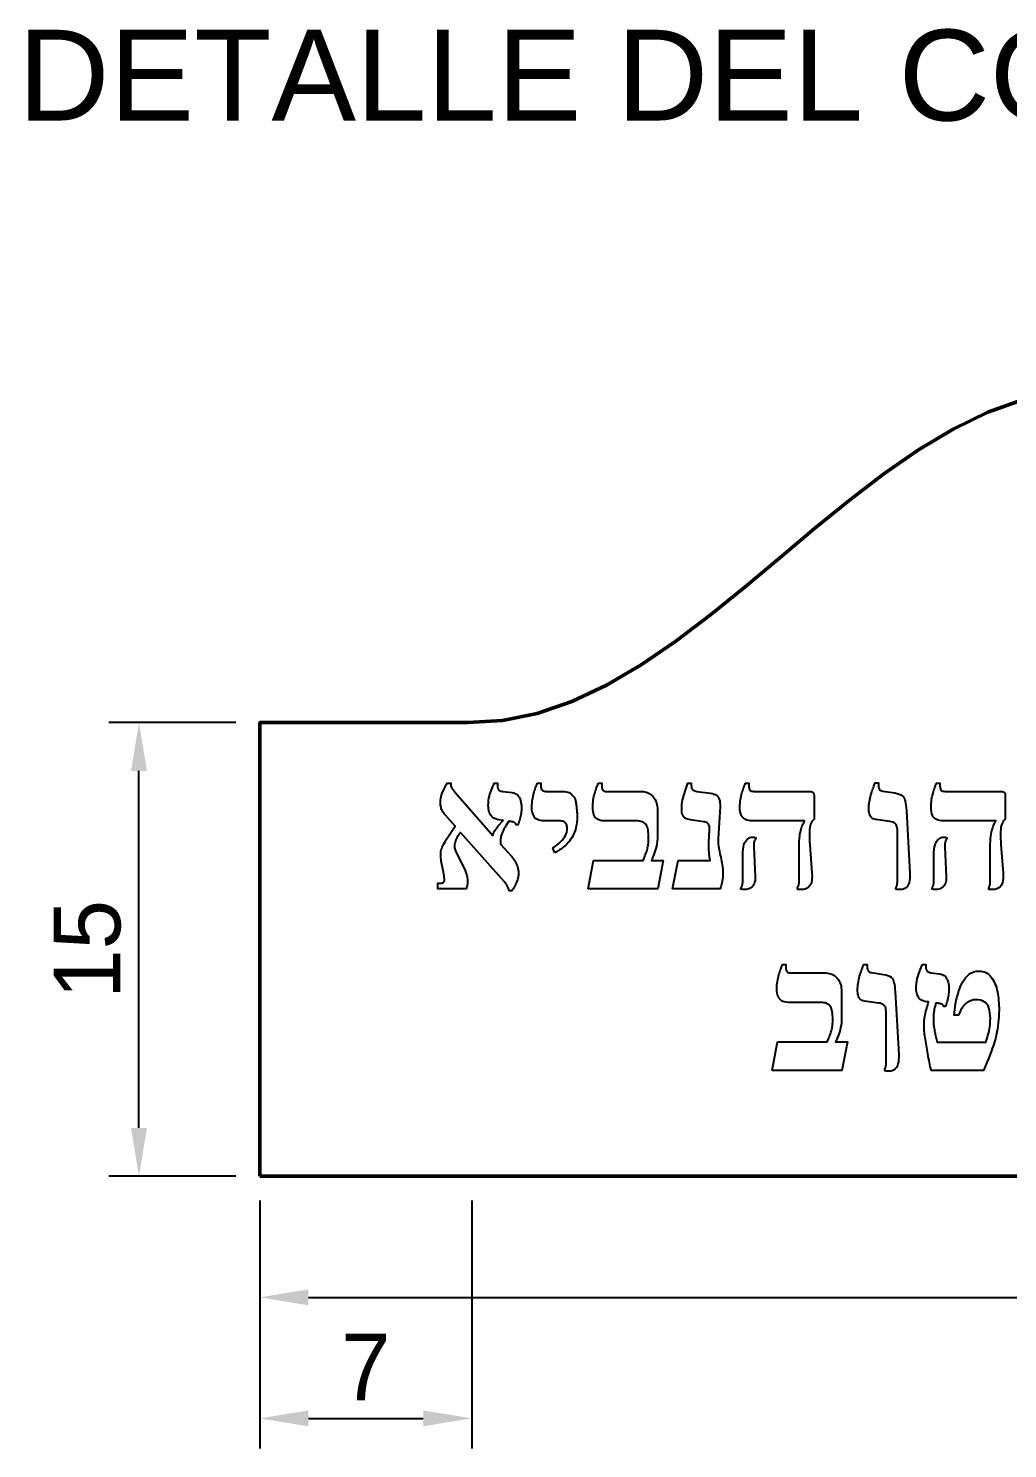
# Model space of a CAD drawing. Header units: centimetres. Extents: x -15 to 522, y -127 to 182.
# Drawn here: x 222.34 to 254.72, y 51 to 97.94 of the extents above; entities that cross this region are included whole.
import ezdxf
from ezdxf.enums import TextEntityAlignment as Align

# ---------------------------------------------------------------- set-up
doc = ezdxf.new("R2010")
doc.units = ezdxf.units.CM
doc.header["$LTSCALE"] = 10
for name, color, linetype, lineweight in [('CONTORNO', 7, 'CONTINUOUS', 50), ('COTAS', 4, 'CONTINUOUS', 18), ('LETRAS', 1, 'CONTINUOUS', 25), ('TEXTO', 7, 'CONTINUOUS', 25)]:
    doc.layers.add(name, color=color, linetype=linetype, lineweight=lineweight)
doc.styles.add('ARIAL', font='arial.ttf')
doc.dimstyles.new('COTAS_CM', dxfattribs={"dimtxt": 2.2, "dimasz": 1.6, "dimexe": 1, "dimexo": 0.8, "dimgap": 0.6, "dimtad": 1, "dimdec": 1, "dimcen": 2.5, "dimazin": 3, "dimtfac": 1, "dimtmove": 0, "dimatfit": 3})

msp = doc.modelspace()

# ---------------------------------------------------------------- linework, layer by layer
at = {"layer": 'CONTORNO'}
for points in [[(255.208, 85.664), (254.062, 85.254), (252.917, 84.698), (251.771, 84.013), (250.625, 83.22), (249.479, 82.343), (248.333, 81.409), (247.188, 80.447), (246.042, 79.487), (244.896, 78.559), (243.75, 77.689), (242.604, 76.907), (241.458, 76.235), (240.312, 75.694), (239.167, 75.3), (238.021, 75.067), (236.875, 75), (235.729, 75), (234.583, 75), (233.438, 75), (232.292, 75), (231.146, 75), (230, 75), (230, 60)], [(230, 60), (285, 60)]]:
    msp.add_lwpolyline(points, dxfattribs=at)
at = {"layer": 'LETRAS'}
for points in [[(238.235, 69.436), (238.233, 69.452), (238.229, 69.47), (238.224, 69.489), (238.217, 69.51), (238.209, 69.532), (238.2, 69.556), (238.188, 69.581), (238.173, 69.609), (238.153, 69.639), (238.13, 69.67), (238.102, 69.704), (238.071, 69.74), (236.629, 71.37), (236.523, 71.206), (236.5, 71.165), (236.479, 71.125), (236.463, 71.084), (236.449, 71.044), (236.439, 71.005), (236.433, 70.966), (236.429, 70.927), (236.43, 70.89), (236.433, 70.854), (236.44, 70.82), (236.451, 70.787), (236.465, 70.755), (236.735, 70.221), (236.769, 70.147), (236.798, 70.076), (236.822, 70.009), (236.841, 69.945), (236.855, 69.885), (236.863, 69.828), (236.867, 69.774), (236.866, 69.719), (236.861, 69.664), (236.85, 69.609), (236.836, 69.555), (236.817, 69.5), (235.884, 69.5), (235.884, 69.693), (236.008, 69.693), (236.033, 69.696), (236.054, 69.702), (236.071, 69.713), (236.084, 69.729), (236.093, 69.748), (236.098, 69.773), (236.1, 69.802), (236.099, 69.839), (236.095, 69.883), (236.088, 69.934), (236.078, 69.992), (236.066, 70.057), (236.002, 70.362), (235.993, 70.417), (235.986, 70.47), (235.98, 70.521), (235.977, 70.569), (235.975, 70.615), (235.975, 70.658), (235.978, 70.7), (235.984, 70.744), (235.994, 70.788), (236.008, 70.832), (236.025, 70.878), (236.046, 70.925), (236.07, 70.973), (236.099, 71.026), (236.131, 71.083), (236.168, 71.143), (236.209, 71.208), (236.254, 71.276), (236.453, 71.575), (236.119, 71.951), (236.089, 71.984), (236.064, 72.018), (236.041, 72.053), (236.023, 72.089), (236.007, 72.125), (235.996, 72.162), (235.987, 72.198), (235.98, 72.235), (235.974, 72.27), (235.97, 72.305), (235.967, 72.339), (235.966, 72.373), (235.969, 72.434), (235.976, 72.495), (235.987, 72.554), (236.003, 72.611), (236.023, 72.667), (236.049, 72.722), (236.075, 72.774), (236.101, 72.824), (236.126, 72.872), (236.15, 72.917), (236.173, 72.96), (236.195, 73), (236.307, 73), (236.307, 72.959), (236.308, 72.93), (236.312, 72.903), (236.319, 72.877), (236.329, 72.852), (236.341, 72.829), (236.356, 72.807), (236.373, 72.785), (236.391, 72.762), (236.41, 72.739), (236.429, 72.715), (236.45, 72.691), (236.471, 72.666), (237.702, 71.271), (237.706, 71.29), (237.712, 71.31), (237.719, 71.331), (237.728, 71.351), (237.738, 71.372), (237.749, 71.394), (237.769, 71.427), (237.789, 71.459), (237.81, 71.49), (237.832, 71.521), (237.855, 71.552), (237.878, 71.581), (238.036, 71.763), (237.913, 71.781), (237.845, 71.793), (237.784, 71.812), (237.732, 71.836), (237.688, 71.867), (237.651, 71.903), (237.623, 71.945), (237.6, 71.991), (237.582, 72.039), (237.568, 72.09), (237.558, 72.143), (237.551, 72.198), (237.549, 72.255), (237.552, 72.338), (237.558, 72.418), (237.569, 72.495), (237.585, 72.569), (237.604, 72.641), (237.629, 72.71), (237.654, 72.774), (237.676, 72.832), (237.697, 72.883), (237.715, 72.929), (237.73, 72.968), (237.743, 73), (237.854, 73), (237.854, 72.912), (237.855, 72.886), (237.858, 72.861), (237.863, 72.839), (237.87, 72.818), (237.879, 72.8), (237.889, 72.783), (237.903, 72.768), (237.921, 72.756), (237.942, 72.745), (237.968, 72.736), (237.997, 72.729), (238.03, 72.724), (238.341, 72.683), (238.395, 72.672), (238.443, 72.655), (238.485, 72.631), (238.522, 72.601), (238.553, 72.565), (238.578, 72.522), (238.599, 72.475), (238.616, 72.424), (238.629, 72.37), (238.638, 72.314), (238.644, 72.254), (238.646, 72.191), (238.645, 72.144), (238.642, 72.097), (238.638, 72.049), (238.631, 72.001), (238.623, 71.952), (238.613, 71.904), (238.602, 71.855), (238.59, 71.807), (238.576, 71.76), (238.561, 71.713), (238.545, 71.668), (238.528, 71.622), (238.47, 71.622), (238.463, 71.637), (238.456, 71.651), (238.447, 71.663), (238.437, 71.674), (238.426, 71.684), (238.414, 71.693), (238.399, 71.7), (238.381, 71.708), (238.358, 71.715), (238.331, 71.721), (238.3, 71.728), (238.265, 71.734), (238.229, 71.74), (238.13, 71.587), (238.104, 71.543), (238.079, 71.5), (238.057, 71.458), (238.037, 71.418), (238.019, 71.379), (238.004, 71.341), (237.99, 71.304), (237.979, 71.268), (237.969, 71.232), (237.962, 71.198), (237.957, 71.163), (237.954, 71.13), (237.952, 71.106), (237.951, 71.082), (237.951, 71.058), (237.951, 71.033), (237.952, 71.008), (237.954, 70.983), (238.312, 70.579), (238.342, 70.543), (238.371, 70.505), (238.399, 70.465), (238.426, 70.424), (238.452, 70.38), (238.476, 70.335), (238.497, 70.288), (238.515, 70.239), (238.528, 70.187), (238.538, 70.132), (238.544, 70.075), (238.546, 70.016), (238.544, 69.958), (238.538, 69.902), (238.528, 69.848), (238.515, 69.796), (238.497, 69.745), (238.476, 69.696), (238.452, 69.649), (238.428, 69.604), (238.404, 69.559), (238.379, 69.517), (238.354, 69.475), (238.329, 69.436)], [(239.754, 70.696), (239.678, 70.848), (239.751, 70.899), (239.819, 70.951), (239.881, 71.003), (239.937, 71.056), (239.987, 71.109), (240.032, 71.162), (240.071, 71.216), (240.102, 71.271), (240.127, 71.325), (240.144, 71.381), (240.155, 71.437), (240.158, 71.493), (240.157, 71.536), (240.151, 71.575), (240.143, 71.61), (240.131, 71.641), (240.116, 71.667), (240.097, 71.69), (240.073, 71.709), (240.044, 71.724), (240.01, 71.736), (239.969, 71.744), (239.923, 71.75), (239.871, 71.751), (239.414, 71.751), (239.343, 71.754), (239.279, 71.762), (239.222, 71.776), (239.171, 71.796), (239.128, 71.82), (239.091, 71.851), (239.061, 71.889), (239.036, 71.935), (239.017, 71.99), (239.003, 72.054), (238.994, 72.127), (238.992, 72.209), (238.993, 72.272), (238.996, 72.334), (239.001, 72.395), (239.009, 72.453), (239.018, 72.511), (239.03, 72.566), (239.043, 72.62), (239.056, 72.67), (239.069, 72.719), (239.083, 72.764), (239.097, 72.807), (239.112, 72.848), (239.126, 72.884), (239.138, 72.917), (239.149, 72.944), (239.159, 72.967), (239.167, 72.986), (239.173, 73), (239.285, 73), (239.285, 72.894), (239.286, 72.872), (239.289, 72.85), (239.294, 72.829), (239.302, 72.81), (239.311, 72.791), (239.323, 72.774), (239.337, 72.759), (239.354, 72.747), (239.373, 72.737), (239.396, 72.73), (239.421, 72.726), (239.449, 72.724), (240, 72.724), (240.065, 72.722), (240.124, 72.714), (240.177, 72.702), (240.223, 72.684), (240.263, 72.661), (240.296, 72.634), (240.324, 72.604), (240.349, 72.577), (240.37, 72.552), (240.387, 72.529), (240.401, 72.509), (240.41, 72.49), (240.418, 72.473), (240.425, 72.452), (240.432, 72.429), (240.438, 72.403), (240.443, 72.373), (240.448, 72.34), (240.453, 72.306), (240.458, 72.27), (240.462, 72.233), (240.467, 72.196), (240.471, 72.157), (240.475, 72.118), (240.478, 72.078), (240.481, 72.04), (240.484, 72.003), (240.485, 71.967), (240.486, 71.932), (240.487, 71.898), (240.484, 71.799), (240.477, 71.705), (240.465, 71.616), (240.449, 71.532), (240.428, 71.453), (240.402, 71.379), (240.372, 71.31), (240.341, 71.245), (240.307, 71.185), (240.271, 71.129), (240.233, 71.077), (240.193, 71.03), (240.152, 70.987), (240.111, 70.946), (240.07, 70.909), (240.029, 70.875), (239.988, 70.844), (239.947, 70.816), (239.908, 70.791), (239.871, 70.768), (239.837, 70.747), (239.807, 70.728), (239.779, 70.711), (239.754, 70.696)], [(240.85, 69.5), (241.026, 70.444), (242.668, 70.444), (242.69, 70.495), (242.711, 70.544), (242.73, 70.59), (242.747, 70.634), (242.762, 70.675), (242.776, 70.714), (242.788, 70.751), (242.799, 70.788), (242.809, 70.824), (242.818, 70.861), (242.825, 70.897), (242.832, 70.933), (242.837, 70.97), (242.841, 71.009), (242.845, 71.05), (242.847, 71.092), (242.849, 71.137), (242.849, 71.183), (242.848, 71.256), (242.845, 71.323), (242.839, 71.385), (242.831, 71.441), (242.821, 71.49), (242.808, 71.534), (242.793, 71.573), (242.775, 71.608), (242.753, 71.638), (242.729, 71.665), (242.701, 71.687), (242.67, 71.704), (242.636, 71.719), (242.597, 71.73), (242.554, 71.74), (242.506, 71.746), (242.454, 71.75), (242.398, 71.751), (241.378, 71.751), (241.313, 71.754), (241.254, 71.764), (241.203, 71.78), (241.158, 71.802), (241.119, 71.831), (241.088, 71.866), (241.062, 71.906), (241.04, 71.953), (241.024, 72.004), (241.012, 72.061), (241.005, 72.123), (241.003, 72.191), (241.004, 72.257), (241.007, 72.321), (241.013, 72.383), (241.021, 72.444), (241.031, 72.503), (241.044, 72.56), (241.057, 72.616), (241.071, 72.668), (241.085, 72.717), (241.1, 72.764), (241.114, 72.807), (241.129, 72.848), (241.142, 72.884), (241.155, 72.917), (241.166, 72.944), (241.175, 72.967), (241.184, 72.986), (241.19, 73), (241.302, 73), (241.302, 72.871), (241.303, 72.847), (241.306, 72.825), (241.312, 72.805), (241.32, 72.788), (241.33, 72.772), (241.343, 72.76), (241.357, 72.749), (241.371, 72.74), (241.387, 72.733), (241.402, 72.728), (241.419, 72.725), (241.436, 72.724), (242.574, 72.724), (242.627, 72.723), (242.679, 72.717), (242.728, 72.708), (242.776, 72.694), (242.821, 72.678), (242.864, 72.657), (242.905, 72.633), (242.942, 72.604), (242.977, 72.572), (243.01, 72.536), (243.039, 72.496), (243.066, 72.452), (243.089, 72.404), (243.109, 72.351), (243.123, 72.294), (243.134, 72.233), (243.14, 72.167), (243.142, 72.097), (243.142, 71.259), (243.14, 71.165), (243.135, 71.077), (243.125, 70.993), (243.111, 70.914), (243.094, 70.839), (243.072, 70.769), (243.049, 70.704), (243.026, 70.643), (243.005, 70.587), (242.983, 70.535), (242.963, 70.487), (242.943, 70.444), (243.336, 70.444), (243.154, 69.5)], [(243.641, 69.5), (243.822, 70.444), (244.884, 70.444), (244.88, 70.468), (244.876, 70.493), (244.872, 70.519), (244.868, 70.546), (244.864, 70.573), (244.86, 70.602), (244.856, 70.632), (244.853, 70.664), (244.85, 70.697), (244.847, 70.731), (244.845, 70.767), (244.843, 70.804), (244.841, 70.843), (244.84, 70.883), (244.84, 70.924), (244.84, 70.966), (244.841, 71.009), (244.843, 71.054), (244.866, 71.441), (244.868, 71.487), (244.867, 71.528), (244.862, 71.565), (244.854, 71.597), (244.843, 71.624), (244.828, 71.646), (244.809, 71.664), (244.787, 71.68), (244.761, 71.694), (244.731, 71.706), (244.698, 71.715), (244.661, 71.722), (244.239, 71.781), (244.188, 71.79), (244.143, 71.802), (244.103, 71.816), (244.068, 71.834), (244.038, 71.854), (244.013, 71.877), (243.992, 71.905), (243.976, 71.939), (243.962, 71.979), (243.953, 72.026), (243.947, 72.079), (243.946, 72.138), (243.947, 72.214), (243.953, 72.289), (243.962, 72.364), (243.974, 72.438), (243.99, 72.511), (244.01, 72.584), (244.032, 72.656), (244.054, 72.726), (244.077, 72.796), (244.101, 72.865), (244.126, 72.933), (244.151, 73), (244.262, 73), (244.262, 72.912), (244.263, 72.882), (244.266, 72.856), (244.271, 72.833), (244.278, 72.813), (244.287, 72.796), (244.297, 72.783), (244.311, 72.772), (244.329, 72.761), (244.352, 72.751), (244.378, 72.741), (244.409, 72.733), (244.444, 72.724), (244.901, 72.66), (244.955, 72.65), (245.004, 72.637), (245.048, 72.619), (245.086, 72.597), (245.119, 72.572), (245.147, 72.543), (245.17, 72.507), (245.188, 72.464), (245.202, 72.412), (245.21, 72.353), (245.213, 72.285), (245.212, 72.209), (245.147, 71.171), (245.147, 71.107), (245.148, 71.043), (245.153, 70.98), (245.159, 70.918), (245.168, 70.857), (245.18, 70.796), (245.193, 70.735), (245.206, 70.674), (245.219, 70.612), (245.233, 70.549), (245.247, 70.487), (245.262, 70.423), (245.275, 70.359), (245.286, 70.293), (245.295, 70.226), (245.301, 70.158), (245.304, 70.087), (245.306, 70.016), (245.305, 69.966), (245.303, 69.917), (245.299, 69.869), (245.294, 69.823), (245.287, 69.778), (245.279, 69.735), (245.27, 69.692), (245.261, 69.651), (245.251, 69.611), (245.24, 69.573), (245.229, 69.536), (245.218, 69.5)], [(247.909, 69.477), (247.897, 69.477), (247.885, 69.477), (247.874, 69.477), (247.862, 69.478), (247.85, 69.479), (247.838, 69.479), (247.827, 69.481), (247.816, 69.482), (247.805, 69.483), (247.794, 69.485), (247.784, 69.486), (247.774, 69.488), (247.774, 69.535), (247.787, 69.557), (247.797, 69.579), (247.806, 69.601), (247.813, 69.624), (247.818, 69.647), (247.821, 69.67), (247.823, 69.697), (247.824, 69.731), (247.825, 69.773), (247.826, 69.821), (247.826, 69.877), (247.827, 69.94), (247.827, 70.901), (247.828, 70.996), (247.831, 71.084), (247.837, 71.166), (247.845, 71.241), (247.855, 71.31), (247.868, 71.373), (247.881, 71.43), (247.895, 71.482), (247.909, 71.528), (247.924, 71.57), (247.938, 71.606), (247.953, 71.637), (247.966, 71.663), (247.978, 71.686), (247.989, 71.705), (247.997, 71.72), (248.004, 71.732), (248.008, 71.74), (248.008, 71.751), (246.291, 71.751), (246.221, 71.754), (246.159, 71.762), (246.102, 71.775), (246.052, 71.794), (246.008, 71.818), (245.971, 71.848), (245.94, 71.885), (245.914, 71.931), (245.894, 71.986), (245.88, 72.051), (245.871, 72.125), (245.869, 72.209), (245.87, 72.272), (245.873, 72.335), (245.879, 72.395), (245.887, 72.455), (245.897, 72.513), (245.91, 72.569), (245.923, 72.623), (245.937, 72.675), (245.951, 72.723), (245.966, 72.768), (245.98, 72.811), (245.995, 72.851), (246.008, 72.886), (246.02, 72.918), (246.03, 72.945), (246.039, 72.968), (246.045, 72.986), (246.05, 73), (246.162, 73), (246.162, 72.936), (246.163, 72.897), (246.166, 72.862), (246.17, 72.832), (246.177, 72.807), (246.186, 72.785), (246.197, 72.768), (246.21, 72.755), (246.227, 72.744), (246.248, 72.735), (246.272, 72.729), (246.3, 72.726), (246.332, 72.724), (248.178, 72.724), (248.221, 72.721), (248.257, 72.709), (248.284, 72.691), (248.303, 72.665), (248.315, 72.631), (248.319, 72.59), (248.319, 71.81), (248.278, 71.757), (248.251, 71.725), (248.227, 71.686), (248.208, 71.641), (248.192, 71.589), (248.18, 71.531), (248.173, 71.467), (248.168, 71.397), (248.165, 71.321), (248.165, 71.24), (248.167, 71.154), (248.172, 71.063), (248.178, 70.966), (248.249, 70.022), (248.253, 69.934), (248.252, 69.854), (248.244, 69.781), (248.231, 69.717), (248.21, 69.66), (248.184, 69.611), (248.152, 69.57), (248.115, 69.536), (248.071, 69.51), (248.023, 69.492), (247.968, 69.48), (247.909, 69.477)], [(251.162, 69.477), (251.151, 69.477), (251.139, 69.477), (251.127, 69.477), (251.116, 69.478), (251.104, 69.479), (251.092, 69.479), (251.081, 69.481), (251.069, 69.482), (251.058, 69.483), (251.048, 69.485), (251.038, 69.486), (251.028, 69.488), (251.028, 69.535), (251.037, 69.55), (251.045, 69.566), (251.053, 69.584), (251.059, 69.603), (251.064, 69.624), (251.069, 69.647), (251.072, 69.674), (251.075, 69.71), (251.077, 69.755), (251.079, 69.808), (251.08, 69.87), (251.08, 69.94), (251.08, 71.3), (251.079, 71.379), (251.076, 71.448), (251.069, 71.508), (251.061, 71.558), (251.05, 71.598), (251.036, 71.628), (251.018, 71.652), (250.994, 71.673), (250.962, 71.691), (250.924, 71.706), (250.88, 71.719), (250.828, 71.728), (250.359, 71.792), (250.317, 71.802), (250.279, 71.816), (250.246, 71.834), (250.219, 71.856), (250.196, 71.882), (250.178, 71.912), (250.163, 71.946), (250.151, 71.983), (250.142, 72.022), (250.136, 72.064), (250.132, 72.108), (250.131, 72.156), (250.132, 72.213), (250.135, 72.27), (250.141, 72.327), (250.149, 72.385), (250.159, 72.443), (250.172, 72.502), (250.186, 72.559), (250.2, 72.614), (250.216, 72.667), (250.232, 72.718), (250.248, 72.766), (250.265, 72.812), (250.282, 72.855), (250.297, 72.894), (250.309, 72.928), (250.32, 72.958), (250.329, 72.984), (250.336, 73.006), (250.447, 73.006), (250.447, 72.936), (250.448, 72.906), (250.45, 72.878), (250.455, 72.853), (250.46, 72.831), (250.468, 72.812), (250.477, 72.795), (250.488, 72.78), (250.503, 72.767), (250.521, 72.757), (250.542, 72.748), (250.566, 72.741), (250.594, 72.736), (250.992, 72.672), (251.069, 72.657), (251.136, 72.637), (251.193, 72.612), (251.239, 72.582), (251.275, 72.546), (251.3, 72.505), (251.319, 72.457), (251.336, 72.401), (251.349, 72.337), (251.36, 72.265), (251.368, 72.185), (251.374, 72.097), (251.491, 70.022), (251.492, 69.934), (251.489, 69.854), (251.481, 69.781), (251.467, 69.717), (251.449, 69.66), (251.426, 69.611), (251.398, 69.57), (251.363, 69.536), (251.322, 69.51), (251.275, 69.492), (251.222, 69.48), (251.162, 69.477)], [(254.229, 69.477), (254.217, 69.477), (254.205, 69.477), (254.193, 69.477), (254.182, 69.478), (254.17, 69.479), (254.158, 69.479), (254.147, 69.481), (254.135, 69.482), (254.125, 69.483), (254.114, 69.485), (254.104, 69.486), (254.094, 69.488), (254.094, 69.535), (254.107, 69.557), (254.117, 69.579), (254.126, 69.601), (254.133, 69.624), (254.138, 69.647), (254.141, 69.67), (254.142, 69.697), (254.144, 69.731), (254.145, 69.773), (254.146, 69.821), (254.146, 69.877), (254.147, 69.94), (254.147, 70.901), (254.148, 70.996), (254.151, 71.084), (254.157, 71.166), (254.165, 71.241), (254.175, 71.31), (254.188, 71.373), (254.201, 71.43), (254.215, 71.482), (254.229, 71.528), (254.244, 71.57), (254.258, 71.606), (254.273, 71.637), (254.286, 71.663), (254.298, 71.686), (254.309, 71.705), (254.317, 71.72), (254.324, 71.732), (254.328, 71.74), (254.328, 71.751), (252.611, 71.751), (252.541, 71.754), (252.479, 71.762), (252.422, 71.775), (252.372, 71.794), (252.328, 71.818), (252.291, 71.848), (252.26, 71.885), (252.234, 71.931), (252.214, 71.986), (252.2, 72.051), (252.191, 72.125), (252.188, 72.209), (252.19, 72.272), (252.193, 72.335), (252.199, 72.395), (252.207, 72.455), (252.217, 72.513), (252.229, 72.569), (252.243, 72.623), (252.257, 72.675), (252.271, 72.723), (252.286, 72.768), (252.3, 72.811), (252.314, 72.851), (252.328, 72.886), (252.34, 72.918), (252.35, 72.945), (252.359, 72.968), (252.365, 72.986), (252.37, 73), (252.482, 73), (252.482, 72.936), (252.483, 72.897), (252.485, 72.862), (252.49, 72.832), (252.497, 72.807), (252.506, 72.785), (252.517, 72.768), (252.53, 72.755), (252.547, 72.744), (252.568, 72.735), (252.592, 72.729), (252.62, 72.726), (252.652, 72.724), (254.498, 72.724), (254.541, 72.721), (254.576, 72.709), (254.604, 72.691), (254.623, 72.665), (254.635, 72.631), (254.639, 72.59), (254.639, 71.81), (254.598, 71.757), (254.571, 71.725), (254.547, 71.686), (254.528, 71.641), (254.512, 71.589), (254.5, 71.531), (254.492, 71.467), (254.488, 71.397), (254.485, 71.321), (254.485, 71.24), (254.487, 71.154), (254.492, 71.063), (254.498, 70.966), (254.569, 70.022), (254.573, 69.934), (254.572, 69.854), (254.564, 69.781), (254.55, 69.717), (254.53, 69.66), (254.504, 69.611), (254.472, 69.57), (254.434, 69.536), (254.391, 69.51), (254.343, 69.492), (254.288, 69.48), (254.229, 69.477)], [(246.033, 69.477), (246.013, 69.477), (245.992, 69.479), (245.971, 69.481), (245.949, 69.484), (245.927, 69.489), (245.904, 69.494), (245.904, 69.535), (245.911, 69.546), (245.919, 69.557), (245.926, 69.57), (245.932, 69.583), (245.939, 69.598), (245.945, 69.614), (245.95, 69.633), (245.954, 69.655), (245.958, 69.681), (245.96, 69.711), (245.962, 69.744), (245.962, 69.781), (245.962, 70.62), (245.965, 70.719), (245.972, 70.808), (245.985, 70.888), (246.003, 70.958), (246.025, 71.02), (246.053, 71.071), (246.085, 71.114), (246.121, 71.149), (246.159, 71.177), (246.202, 71.196), (246.247, 71.208), (246.296, 71.212), (246.304, 71.212), (246.311, 71.212), (246.318, 71.211), (246.325, 71.211), (246.331, 71.21), (246.338, 71.209), (246.344, 71.208), (246.351, 71.206), (246.36, 71.204), (246.369, 71.201), (246.379, 71.198), (246.39, 71.194), (246.39, 71.159), (246.379, 71.146), (246.369, 71.132), (246.36, 71.115), (246.351, 71.097), (246.344, 71.076), (246.338, 71.054), (246.332, 71.029), (246.328, 71.003), (246.326, 70.976), (246.324, 70.947), (246.324, 70.916), (246.326, 70.884), (246.373, 69.916), (246.373, 69.843), (246.368, 69.777), (246.356, 69.718), (246.338, 69.666), (246.313, 69.621), (246.282, 69.582), (246.246, 69.55), (246.209, 69.523), (246.168, 69.503), (246.125, 69.488), (246.08, 69.479), (246.033, 69.477)], [(252.353, 69.477), (252.333, 69.477), (252.312, 69.479), (252.291, 69.481), (252.269, 69.484), (252.247, 69.489), (252.224, 69.494), (252.224, 69.535), (252.231, 69.546), (252.239, 69.557), (252.246, 69.57), (252.252, 69.583), (252.259, 69.598), (252.265, 69.614), (252.27, 69.633), (252.274, 69.655), (252.278, 69.681), (252.28, 69.711), (252.282, 69.744), (252.282, 69.781), (252.282, 70.62), (252.285, 70.719), (252.292, 70.808), (252.305, 70.888), (252.323, 70.958), (252.345, 71.02), (252.373, 71.071), (252.405, 71.114), (252.441, 71.149), (252.479, 71.177), (252.522, 71.196), (252.567, 71.208), (252.616, 71.212), (252.624, 71.212), (252.631, 71.212), (252.638, 71.211), (252.645, 71.211), (252.651, 71.21), (252.657, 71.209), (252.664, 71.208), (252.671, 71.206), (252.679, 71.204), (252.689, 71.201), (252.699, 71.198), (252.71, 71.194), (252.71, 71.159), (252.699, 71.146), (252.689, 71.132), (252.679, 71.115), (252.671, 71.097), (252.664, 71.076), (252.657, 71.054), (252.652, 71.029), (252.648, 71.003), (252.646, 70.976), (252.644, 70.947), (252.644, 70.916), (252.646, 70.884), (252.693, 69.916), (252.693, 69.843), (252.688, 69.777), (252.676, 69.718), (252.657, 69.666), (252.633, 69.621), (252.602, 69.582), (252.566, 69.55), (252.528, 69.523), (252.488, 69.503), (252.445, 69.488), (252.4, 69.479), (252.353, 69.477)], [(246.938, 63.5), (247.114, 64.444), (248.756, 64.444), (248.778, 64.495), (248.799, 64.544), (248.818, 64.59), (248.835, 64.634), (248.851, 64.675), (248.864, 64.714), (248.876, 64.751), (248.887, 64.788), (248.897, 64.824), (248.906, 64.861), (248.914, 64.897), (248.92, 64.933), (248.925, 64.97), (248.93, 65.009), (248.933, 65.05), (248.936, 65.092), (248.937, 65.137), (248.938, 65.183), (248.936, 65.256), (248.933, 65.323), (248.927, 65.385), (248.919, 65.441), (248.909, 65.49), (248.897, 65.534), (248.881, 65.573), (248.863, 65.608), (248.842, 65.638), (248.817, 65.665), (248.789, 65.687), (248.759, 65.704), (248.724, 65.719), (248.686, 65.73), (248.642, 65.74), (248.595, 65.746), (248.543, 65.75), (248.486, 65.751), (247.466, 65.751), (247.401, 65.754), (247.343, 65.764), (247.291, 65.78), (247.246, 65.802), (247.208, 65.831), (247.176, 65.866), (247.15, 65.906), (247.129, 65.953), (247.112, 66.004), (247.1, 66.061), (247.093, 66.123), (247.091, 66.191), (247.092, 66.257), (247.095, 66.321), (247.101, 66.383), (247.109, 66.444), (247.119, 66.503), (247.132, 66.56), (247.146, 66.616), (247.16, 66.668), (247.174, 66.717), (247.188, 66.764), (247.202, 66.807), (247.217, 66.848), (247.231, 66.884), (247.243, 66.917), (247.254, 66.944), (247.264, 66.967), (247.272, 66.986), (247.278, 67), (247.39, 67), (247.39, 66.871), (247.391, 66.847), (247.394, 66.825), (247.4, 66.805), (247.408, 66.788), (247.418, 66.772), (247.431, 66.76), (247.445, 66.749), (247.46, 66.74), (247.475, 66.733), (247.491, 66.728), (247.507, 66.725), (247.525, 66.724), (248.662, 66.724), (248.716, 66.723), (248.767, 66.717), (248.817, 66.708), (248.864, 66.694), (248.909, 66.678), (248.952, 66.657), (248.993, 66.633), (249.031, 66.604), (249.066, 66.572), (249.098, 66.536), (249.128, 66.496), (249.155, 66.452), (249.178, 66.404), (249.197, 66.351), (249.212, 66.294), (249.222, 66.233), (249.229, 66.167), (249.231, 66.097), (249.231, 65.259), (249.229, 65.165), (249.223, 65.077), (249.213, 64.993), (249.199, 64.914), (249.182, 64.839), (249.16, 64.769), (249.137, 64.704), (249.115, 64.643), (249.093, 64.587), (249.072, 64.535), (249.051, 64.487), (249.031, 64.444), (249.424, 64.444), (249.242, 63.5)], [(250.79, 63.477), (250.778, 63.477), (250.767, 63.477), (250.755, 63.477), (250.743, 63.478), (250.732, 63.479), (250.72, 63.479), (250.708, 63.481), (250.697, 63.482), (250.686, 63.483), (250.676, 63.485), (250.665, 63.486), (250.655, 63.488), (250.655, 63.535), (250.665, 63.55), (250.673, 63.566), (250.68, 63.584), (250.687, 63.603), (250.692, 63.624), (250.696, 63.647), (250.7, 63.674), (250.703, 63.71), (250.705, 63.755), (250.707, 63.808), (250.708, 63.87), (250.708, 63.94), (250.708, 65.3), (250.707, 65.379), (250.703, 65.448), (250.697, 65.508), (250.689, 65.558), (250.678, 65.598), (250.664, 65.628), (250.646, 65.652), (250.621, 65.673), (250.59, 65.691), (250.552, 65.706), (250.507, 65.719), (250.456, 65.728), (249.987, 65.792), (249.945, 65.802), (249.907, 65.816), (249.874, 65.834), (249.846, 65.856), (249.823, 65.882), (249.805, 65.912), (249.791, 65.946), (249.779, 65.983), (249.77, 66.022), (249.764, 66.064), (249.76, 66.108), (249.758, 66.156), (249.76, 66.213), (249.763, 66.27), (249.769, 66.327), (249.777, 66.385), (249.787, 66.443), (249.799, 66.502), (249.813, 66.559), (249.828, 66.614), (249.843, 66.667), (249.859, 66.718), (249.876, 66.766), (249.893, 66.812), (249.91, 66.855), (249.924, 66.894), (249.937, 66.928), (249.948, 66.958), (249.957, 66.984), (249.964, 67.006), (250.075, 67.006), (250.075, 66.936), (250.076, 66.906), (250.078, 66.878), (250.082, 66.853), (250.088, 66.831), (250.095, 66.812), (250.104, 66.795), (250.116, 66.78), (250.13, 66.767), (250.148, 66.757), (250.169, 66.748), (250.194, 66.741), (250.222, 66.736), (250.62, 66.672), (250.697, 66.657), (250.764, 66.637), (250.82, 66.612), (250.866, 66.582), (250.902, 66.546), (250.928, 66.505), (250.947, 66.457), (250.963, 66.401), (250.977, 66.337), (250.988, 66.265), (250.996, 66.185), (251.001, 66.097), (251.119, 64.022), (251.12, 63.934), (251.117, 63.854), (251.108, 63.781), (251.095, 63.717), (251.077, 63.66), (251.054, 63.611), (251.026, 63.57), (250.991, 63.536), (250.95, 63.51), (250.903, 63.492), (250.85, 63.48), (250.79, 63.477)], [(252.191, 63.5), (252.178, 63.565), (252.164, 63.631), (252.15, 63.699), (252.137, 63.767), (252.123, 63.837), (252.109, 63.907), (252.096, 63.978), (252.083, 64.049), (252.07, 64.119), (252.057, 64.188), (252.045, 64.256), (252.033, 64.324), (252.022, 64.39), (252.011, 64.455), (252.002, 64.519), (251.993, 64.58), (251.985, 64.64), (251.977, 64.699), (251.971, 64.755), (251.966, 64.806), (251.962, 64.854), (251.959, 64.897), (251.957, 64.936), (251.957, 64.972), (251.959, 65.053), (251.964, 65.135), (251.973, 65.216), (251.986, 65.297), (252.002, 65.378), (252.021, 65.458), (252.037, 65.519), (252.052, 65.575), (252.067, 65.628), (252.081, 65.677), (252.095, 65.722), (252.109, 65.763), (252.051, 65.769), (251.984, 65.781), (251.926, 65.798), (251.875, 65.821), (251.832, 65.848), (251.797, 65.881), (251.769, 65.918), (251.748, 65.96), (251.73, 66.005), (251.716, 66.052), (251.707, 66.103), (251.701, 66.157), (251.699, 66.214), (251.701, 66.297), (251.707, 66.377), (251.717, 66.453), (251.731, 66.527), (251.75, 66.598), (251.772, 66.666), (251.796, 66.73), (251.819, 66.792), (251.842, 66.849), (251.863, 66.903), (251.884, 66.953), (251.904, 67), (252.015, 67), (252.015, 66.912), (252.016, 66.889), (252.019, 66.868), (252.024, 66.848), (252.03, 66.829), (252.038, 66.811), (252.048, 66.795), (252.06, 66.78), (252.077, 66.767), (252.097, 66.755), (252.121, 66.745), (252.148, 66.737), (252.18, 66.73), (252.467, 66.689), (252.526, 66.678), (252.578, 66.66), (252.623, 66.635), (252.661, 66.603), (252.692, 66.565), (252.716, 66.519), (252.735, 66.469), (252.75, 66.418), (252.762, 66.364), (252.771, 66.308), (252.776, 66.251), (252.778, 66.191), (252.777, 66.153), (252.775, 66.113), (252.772, 66.072), (252.767, 66.028), (252.761, 65.983), (252.754, 65.936), (252.745, 65.887), (252.733, 65.837), (252.719, 65.784), (252.702, 65.73), (252.683, 65.674), (252.66, 65.616), (252.608, 65.616), (252.601, 65.631), (252.594, 65.645), (252.585, 65.657), (252.575, 65.669), (252.564, 65.678), (252.552, 65.687), (252.537, 65.694), (252.518, 65.701), (252.494, 65.707), (252.466, 65.713), (252.433, 65.718), (252.397, 65.722), (252.35, 65.728), (252.34, 65.701), (252.331, 65.671), (252.322, 65.638), (252.313, 65.603), (252.305, 65.564), (252.297, 65.523), (252.288, 65.471), (252.281, 65.416), (252.275, 65.36), (252.271, 65.301), (252.268, 65.24), (252.268, 65.177), (252.268, 65.136), (252.27, 65.095), (252.272, 65.054), (252.275, 65.014), (252.28, 64.974), (252.285, 64.933), (252.291, 64.893), (252.298, 64.853), (252.305, 64.813), (252.313, 64.773), (252.321, 64.733), (252.329, 64.693), (252.338, 64.653), (252.348, 64.611), (252.358, 64.569), (252.368, 64.526), (252.379, 64.483), (252.391, 64.438), (253.997, 64.438), (254.02, 64.501), (254.041, 64.563), (254.06, 64.626), (254.078, 64.688), (254.094, 64.751), (254.108, 64.813), (254.121, 64.876), (254.131, 64.941), (254.139, 65.007), (254.145, 65.074), (254.148, 65.142), (254.149, 65.212), (254.146, 65.315), (254.137, 65.408), (254.122, 65.492), (254.1, 65.566), (254.072, 65.631), (254.038, 65.687), (253.997, 65.733), (253.948, 65.771), (253.89, 65.801), (253.824, 65.822), (253.751, 65.835), (253.669, 65.839), (253.645, 65.838), (253.619, 65.836), (253.593, 65.831), (253.565, 65.825), (253.535, 65.817), (253.505, 65.807), (253.473, 65.795), (253.442, 65.78), (253.411, 65.762), (253.38, 65.742), (253.348, 65.719), (253.317, 65.693), (253.286, 65.663), (253.257, 65.629), (253.229, 65.59), (253.202, 65.547), (253.177, 65.499), (253.153, 65.446), (253.1, 65.329), (252.948, 65.329), (252.983, 65.599), (253.002, 65.705), (253.023, 65.808), (253.046, 65.907), (253.071, 66.004), (253.099, 66.098), (253.129, 66.188), (253.162, 66.274), (253.199, 66.354), (253.239, 66.429), (253.283, 66.498), (253.331, 66.561), (253.381, 66.619), (253.436, 66.669), (253.495, 66.71), (253.557, 66.742), (253.624, 66.765), (253.694, 66.779), (253.768, 66.783), (253.833, 66.78), (253.893, 66.77), (253.95, 66.755), (254.003, 66.732), (254.052, 66.704), (254.097, 66.669), (254.138, 66.629), (254.177, 66.584), (254.213, 66.536), (254.245, 66.484), (254.275, 66.427), (254.302, 66.367), (254.326, 66.303), (254.348, 66.237), (254.366, 66.169), (254.383, 66.098), (254.396, 66.026), (254.407, 65.951), (254.416, 65.874), (254.424, 65.798), (254.429, 65.72), (254.434, 65.643), (254.436, 65.565), (254.437, 65.487), (254.435, 65.382), (254.431, 65.277), (254.424, 65.173), (254.413, 65.069), (254.4, 64.966), (254.384, 64.863), (254.365, 64.76), (254.342, 64.656), (254.315, 64.55), (254.285, 64.444), (254.251, 64.336), (254.214, 64.227), (254.173, 64.116), (254.13, 64), (254.084, 63.881), (254.034, 63.758), (253.982, 63.631), (253.927, 63.5)]]:
    msp.add_lwpolyline(points, close=True, dxfattribs=at)

# ---------------------------------------------------------------- texts
at = {"layer": 'TEXTO', "style": 'ARIAL'}
msp.add_text('DETALLE DEL COPETE', height=3, dxfattribs=at).set_placement((222, 94), align=Align.BOTTOM_LEFT)

# ---------------------------------------------------------------- dimensions: what is measured, and where the dimension line sits
at = {"layer": 'COTAS'}
msp.add_linear_dim(base=(226, 60), p1=(230, 60), p2=(230, 75), angle=90, dimstyle='COTAS_CM', dxfattribs=at).render()
for base, p2 in [((230, 56), (285, 60)), ((230, 52), (237, 60))]:
    msp.add_linear_dim(base=base, p1=(230, 60), p2=p2, dimstyle='COTAS_CM', dxfattribs=at).render()

doc.saveas('drawing.dxf')
